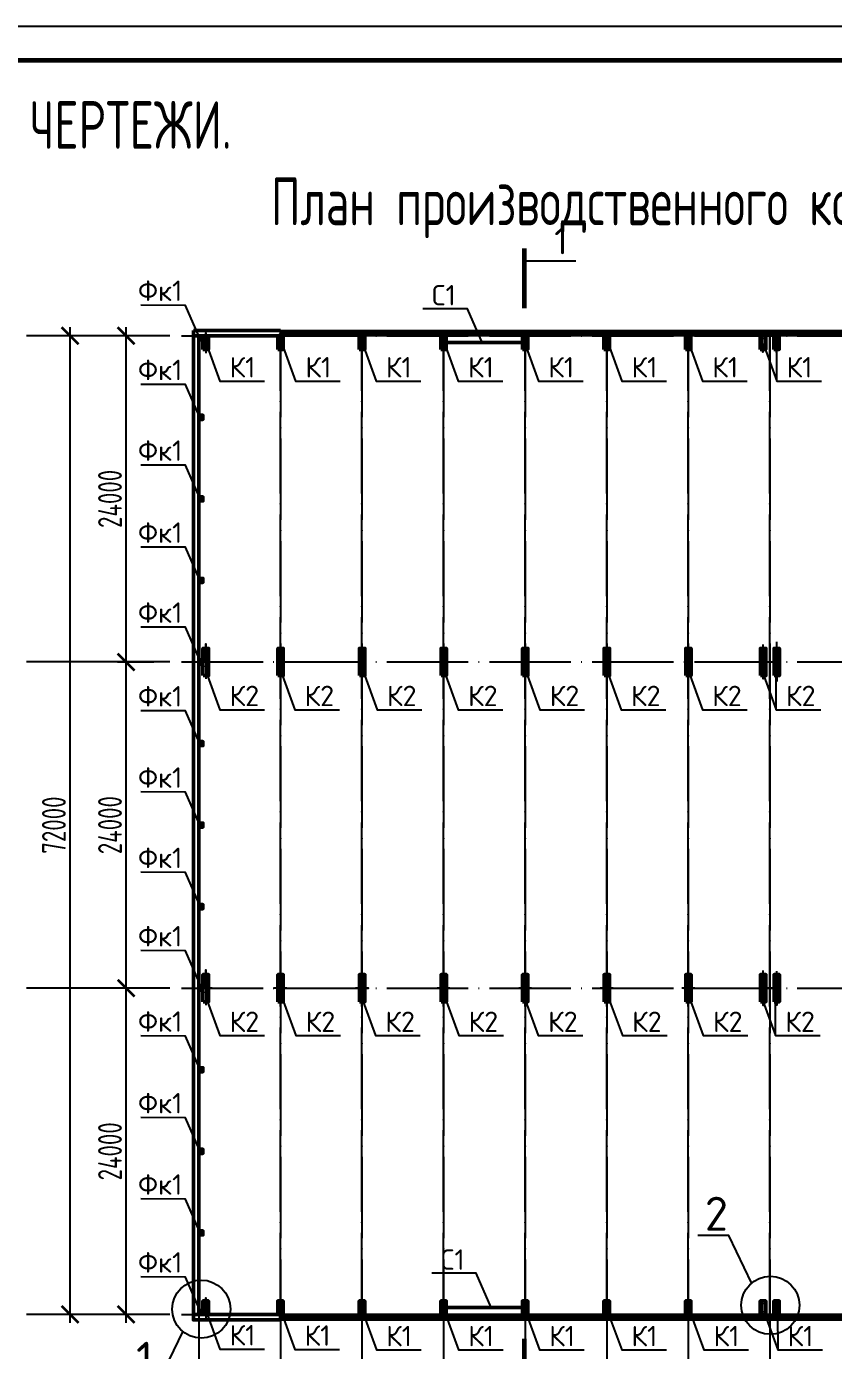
# Model space of a CAD drawing. Header units: millimetres. Extents: x -258526 to -95372, y 16759 to 83244.
# Drawn here: x -128654.5 to -128535.7, y 41733.4 to 41928.2 of the extents above; entities that cross this region are included whole.
import ezdxf

# ---------------------------------------------------------------- set-up
doc = ezdxf.new("R2010")
doc.units = ezdxf.units.MM
doc.header["$LTSCALE"] = 0.5
doc.linetypes.add('ACAD_ISO04W100', pattern=[30, 24, -3, 0, -3])
doc.layers.add('оси', color=7, linetype='ACAD_ISO04W100')
doc.layers.add('тонкие', color=7, linetype='Continuous')
for name, color, linetype, lineweight in [('ТОЛСТЫЕ', 1, 'Continuous', 50), ('ТОЛСТЫЕ3', 7, 'Continuous', 30), ('ТОНКИЕе', 7, 'Continuous', 25), ('я', 220, 'Continuous', 30), ('я1', 210, 'Continuous', 25)]:
    doc.layers.add(name, color=color, linetype=linetype, lineweight=lineweight)
doc.layers.add('штрих', color=7, linetype='Continuous', lineweight=9, true_color=0x000000)
doc.styles.add('Наклонный', font='isocpeur.ttf', dxfattribs={"width": 0.7, "height": 3.5})
doc.styles.add('Наклонный 5', font='isocpeur.ttf', dxfattribs={"height": 7})
doc.dimstyles.new('СТРОИТЕЛЬНЫЙ', dxfattribs={"dimtxt": 3.5, "dimasz": 2.5, "dimexe": 1.25, "dimexo": 0.625, "dimtad": 1, "dimdec": 0, "dimlfac": 500, "dimdsep": 46, "dimtxsty": 'Наклонный', "dimblk1": 'ARCHTICK', "dimblk2": 'ARCHTICK', "dimsah": 1, "dimcen": 0, "dimdle": 1.25, "dimadec": 0, "dimazin": 0, "dimtfac": 0.75, "dimtdec": 0, "dimtmove": 0, "dimatfit": 3, "dimldrblk": 'ARCHTICK', "dimfxl": 1, "dimtolj": 1, "dimtzin": 0, "dimarcsym": 0})

# ---------------------------------------------------------------- blocks, each defined once
blk = doc.blocks.new('_ArchTick')
at = {"color": 0, "linetype": 'ByBlock', "const_width": 0.15}
blk.add_lwpolyline([(-0.5, -0.5), (0.5, 0.5)], dxfattribs=at)
blk = doc.blocks.new('*D626')
at = {"layer": 'Defpoints', "color": 0, "transparency": 16777216}
for p in [(-128639.81, 41786.67), (-128635.12, 41786.67), (-128635.12, 41738.67)]:
    blk.add_point(p, dxfattribs=at)
at = {"layer": 'ТОНКИЕе', "color": 0, "lineweight": -2, "transparency": 16777216}
for p, q in [((-128639.81, 41737.42), (-128639.81, 41787.92)), ((-128635.74, 41786.67), (-128641.06, 41786.67)), ((-128635.74, 41738.67), (-128641.06, 41738.67))]:
    blk.add_line(p, q, dxfattribs=at)
at = {"layer": 'ТОНКИЕе', "color": 0, "lineweight": -2, "transparency": 16777216, "xscale": 2.5, "yscale": 2.5, "zscale": 2.5}
for p, rotation in [((-128639.81, 41786.67), 90), ((-128639.81, 41738.67), 270)]:
    blk.add_blockref('_ArchTick', p, dxfattribs=dict(at, rotation=rotation))
at = {"layer": 'ТОНКИЕе', "color": 0, "transparency": 16777216, "insert": (-128642.18, 41762.67), "char_height": 3.5, "attachment_point": 5, "rotation": 90, "style": 'Наклонный'}
blk.add_mtext('\\A1;24000', dxfattribs=at)
blk = doc.blocks.new('*D627')
at = {"layer": 'Defpoints', "color": 0, "transparency": 16777216}
for p in [(-128639.81, 41834.67), (-128635.12, 41834.67), (-128635.12, 41786.67)]:
    blk.add_point(p, dxfattribs=at)
at = {"layer": 'ТОНКИЕе', "color": 0, "lineweight": -2, "transparency": 16777216}
for p, q in [((-128639.81, 41785.42), (-128639.81, 41835.92)), ((-128635.74, 41834.67), (-128641.06, 41834.67)), ((-128635.74, 41786.67), (-128641.06, 41786.67))]:
    blk.add_line(p, q, dxfattribs=at)
at = {"layer": 'ТОНКИЕе', "color": 0, "lineweight": -2, "transparency": 16777216, "xscale": 2.5, "yscale": 2.5, "zscale": 2.5}
for p, rotation in [((-128639.81, 41834.67), 90), ((-128639.81, 41786.67), 270)]:
    blk.add_blockref('_ArchTick', p, dxfattribs=dict(at, rotation=rotation))
at = {"layer": 'ТОНКИЕе', "color": 0, "transparency": 16777216, "insert": (-128642.18, 41810.67), "char_height": 3.5, "attachment_point": 5, "rotation": 90, "style": 'Наклонный'}
blk.add_mtext('\\A1;24000', dxfattribs=at)
blk = doc.blocks.new('*D628')
at = {"layer": 'Defpoints', "color": 0, "transparency": 16777216}
for p in [(-128639.81, 41882.67), (-128635.12, 41882.67), (-128635.12, 41834.67)]:
    blk.add_point(p, dxfattribs=at)
at = {"layer": 'ТОНКИЕе', "color": 0, "lineweight": -2, "transparency": 16777216}
for p, q in [((-128635.74, 41882.67), (-128641.06, 41882.67)), ((-128639.81, 41833.42), (-128639.81, 41883.92)), ((-128635.74, 41834.67), (-128641.06, 41834.67))]:
    blk.add_line(p, q, dxfattribs=at)
at = {"layer": 'ТОНКИЕе', "color": 0, "lineweight": -2, "transparency": 16777216, "xscale": 2.5, "yscale": 2.5, "zscale": 2.5}
for p, rotation in [((-128639.81, 41882.67), 90), ((-128639.81, 41834.67), 270)]:
    blk.add_blockref('_ArchTick', p, dxfattribs=dict(at, rotation=rotation))
at = {"layer": 'ТОНКИЕе', "color": 0, "transparency": 16777216, "insert": (-128642.18, 41858.67), "char_height": 3.5, "attachment_point": 5, "rotation": 90, "style": 'Наклонный'}
blk.add_mtext('\\A1;24000', dxfattribs=at)
blk = doc.blocks.new('*D629')
at = {"layer": 'Defpoints', "color": 0, "transparency": 16777216}
for p in [(-128648.06, 41882.67), (-128635.12, 41882.67), (-128635.12, 41738.67)]:
    blk.add_point(p, dxfattribs=at)
at = {"layer": 'ТОНКИЕе', "color": 0, "lineweight": -2, "transparency": 16777216}
for p, q in [((-128635.74, 41882.67), (-128649.31, 41882.67)), ((-128648.06, 41737.42), (-128648.06, 41883.92)), ((-128635.74, 41738.67), (-128649.31, 41738.67))]:
    blk.add_line(p, q, dxfattribs=at)
at = {"layer": 'ТОНКИЕе', "color": 0, "lineweight": -2, "transparency": 16777216, "xscale": 2.5, "yscale": 2.5, "zscale": 2.5}
for p, rotation in [((-128648.06, 41882.67), 90), ((-128648.06, 41738.67), 270)]:
    blk.add_blockref('_ArchTick', p, dxfattribs=dict(at, rotation=rotation))
at = {"layer": 'ТОНКИЕе', "color": 0, "transparency": 16777216, "insert": (-128650.43, 41810.67), "char_height": 3.5, "attachment_point": 5, "rotation": 90, "style": 'Наклонный'}
blk.add_mtext('\\A1;72000', dxfattribs=at)

msp = doc.modelspace()

# ---------------------------------------------------------------- linework, layer by layer
at = {"layer": 'оси', "color": 0}
for points in [[(-128631.6588, 41882.6724), (-128443.8147, 41882.6724)], [(-128629.103, 41882.6724), (-128629.103, 41861.6724)], [(-128617.103, 41738.6724), (-128617.103, 41738.6724), (-128617.103, 41882.6724)], [(-128617.103, 41882.6724), (-128617.103, 41738.6724)], [(-128605.103, 41738.6724), (-128605.103, 41738.6724), (-128605.103, 41882.6724)], [(-128605.103, 41882.6724), (-128605.103, 41738.6724)], [(-128593.103, 41738.6724), (-128593.103, 41738.6724), (-128593.103, 41882.6724)], [(-128593.103, 41882.6724), (-128593.103, 41738.6724)], [(-128581.103, 41738.6724), (-128581.103, 41738.6724), (-128581.103, 41882.6724)], [(-128581.103, 41882.6724), (-128581.103, 41738.6724)], [(-128569.103, 41738.6724), (-128569.103, 41738.6724), (-128569.103, 41882.6724)], [(-128569.103, 41882.6724), (-128569.103, 41738.6724)], [(-128557.103, 41738.6724), (-128557.103, 41738.6724), (-128557.103, 41882.6724)], [(-128557.103, 41882.6724), (-128557.103, 41738.6724)], [(-128545.103, 41738.6724), (-128545.103, 41738.6724), (-128545.103, 41882.6724)], [(-128545.103, 41882.6724), (-128545.103, 41738.6724)], [(-128629.103, 41861.6724), (-128629.103, 41813.6724)], [(-128631.6588, 41834.6724), (-128443.2285, 41834.6724)], [(-128629.103, 41813.6724), (-128629.103, 41771.6724)], [(-128631.6588, 41786.6724), (-128442.4469, 41786.6724)], [(-128629.103, 41765.6724), (-128629.103, 41738.6724)], [(-128631.6588, 41738.6724), (-128442.2523, 41738.6724)]]:
    msp.add_lwpolyline(points, dxfattribs=at)
at = {"layer": 'ТОЛСТЫЕ', "color": 0}
for p, q in [((-128629.903, 41882.6724), (-128629.903, 41883.4724)), ((-128629.103, 41882.6724), (-128629.903, 41882.6724)), ((-128629.903, 41861.3245), (-128629.903, 41882.6724)), ((-128629.103, 41882.6724), (-128629.103, 41861.6724)), ((-128629.903, 41813.6724), (-128629.903, 41861.6724)), ((-128629.103, 41861.6724), (-128629.103, 41813.6724)), ((-128629.903, 41771.6724), (-128629.903, 41813.6724)), ((-128629.103, 41813.6724), (-128629.103, 41765.6724)), ((-128629.903, 41738.6724), (-128629.903, 41771.6724)), ((-128629.103, 41765.6724), (-128629.103, 41738.6724)), ((-128629.103, 41738.6724), (-128629.903, 41738.6724))]:
    msp.add_line(p, q, dxfattribs=at)
at = {"layer": 'ТОЛСТЫЕ', "color": 0, "lineweight": 25}
for p, q in [((-128629.903, 41883.4724), (-128449.103, 41883.4724)), ((-128448.303, 41882.6724), (-128629.103, 41882.6724))]:
    msp.add_line(p, q, dxfattribs=at)
at = {"layer": 'ТОЛСТЫЕ', "color": 0}
for points in [[(-128617.103, 41883.4724), (-128629.903, 41883.4724)], [(-128629.103, 41882.0724), (-128628.503, 41882.0724), (-128628.503, 41882.6724), (-128629.103, 41882.6724), (-128629.103, 41882.6724), (-128629.103, 41882.0724), (-128628.503, 41882.6724), (-128629.103, 41882.6724), (-128628.503, 41882.0724)], [(-128628.503, 41880.6724), (-128628.503, 41882.6724), (-128627.703, 41882.6724), (-128627.703, 41880.6724), (-128628.503, 41880.6724)], [(-128617.503, 41882.6724), (-128627.703, 41882.6724)], [(-128617.503, 41880.6724), (-128617.503, 41882.6724), (-128616.703, 41882.6724), (-128616.703, 41880.6724), (-128617.503, 41880.6724)], [(-128617.103, 41882.6724), (-128617.103, 41882.8724), (-128461.103, 41882.8724), (-128461.103, 41883.0724), (-128617.103, 41883.0724)], [(-128605.503, 41880.6724), (-128605.503, 41882.6724), (-128604.703, 41882.6724), (-128604.703, 41880.6724), (-128605.503, 41880.6724)], [(-128593.503, 41880.6724), (-128593.503, 41882.6724), (-128592.703, 41882.6724), (-128592.703, 41880.6724), (-128593.503, 41880.6724)], [(-128581.503, 41880.6724), (-128581.503, 41882.6724), (-128580.703, 41882.6724), (-128580.703, 41880.6724), (-128581.503, 41880.6724)], [(-128569.503, 41880.6724), (-128569.503, 41882.6724), (-128568.703, 41882.6724), (-128568.703, 41880.6724), (-128569.503, 41880.6724)], [(-128557.503, 41880.6724), (-128557.503, 41882.6724), (-128556.703, 41882.6724), (-128556.703, 41880.6724), (-128557.503, 41880.6724)], [(-128546.503, 41880.6724), (-128546.503, 41882.6724), (-128545.703, 41882.6724), (-128545.703, 41880.6724), (-128546.503, 41880.6724)], [(-128544.503, 41880.6724), (-128544.503, 41882.6724), (-128543.703, 41882.6724), (-128543.703, 41880.6724), (-128544.503, 41880.6724)], [(-128592.703, 41881.6724), (-128581.503, 41881.6724)], [(-128629.103, 41870.3724), (-128628.503, 41870.3724), (-128628.503, 41870.9724), (-128629.103, 41870.9724), (-128629.103, 41870.9724), (-128629.103, 41870.3724), (-128628.503, 41870.9724), (-128629.103, 41870.9724), (-128628.503, 41870.3724)], [(-128629.103, 41858.3724), (-128628.503, 41858.3724), (-128628.503, 41858.9724), (-128629.103, 41858.9724), (-128629.103, 41858.9724), (-128629.103, 41858.3724), (-128628.503, 41858.9724), (-128629.103, 41858.9724), (-128628.503, 41858.3724)], [(-128629.103, 41846.3724), (-128628.503, 41846.3724), (-128628.503, 41846.9724), (-128629.103, 41846.9724), (-128629.103, 41846.9724), (-128629.103, 41846.3724), (-128628.503, 41846.9724), (-128629.103, 41846.9724), (-128628.503, 41846.3724)], [(-128628.4783, 41832.6724), (-128627.6783, 41832.6724), (-128627.6783, 41836.6724), (-128628.503, 41836.6724), (-128628.503, 41832.6724)], [(-128617.4783, 41832.6724), (-128616.6783, 41832.6724), (-128616.6783, 41836.6724), (-128617.4783, 41836.6724), (-128617.4783, 41832.6724)], [(-128605.4783, 41832.6724), (-128604.6783, 41832.6724), (-128604.6783, 41836.6724), (-128605.4783, 41836.6724), (-128605.4783, 41832.6724)], [(-128593.4783, 41832.6724), (-128592.6783, 41832.6724), (-128592.6783, 41836.6724), (-128593.4783, 41836.6724), (-128593.4783, 41832.6724)], [(-128581.4783, 41832.6724), (-128580.6783, 41832.6724), (-128580.6783, 41836.6724), (-128581.4783, 41836.6724), (-128581.4783, 41832.6724)], [(-128569.4783, 41832.6724), (-128568.6783, 41832.6724), (-128568.6783, 41836.6724), (-128569.4783, 41836.6724), (-128569.4783, 41832.6724)], [(-128557.4783, 41832.6724), (-128556.6783, 41832.6724), (-128556.6783, 41836.6724), (-128557.4783, 41836.6724), (-128557.4783, 41832.6724)], [(-128546.4783, 41832.6724), (-128545.6783, 41832.6724), (-128545.6783, 41836.6724), (-128546.4783, 41836.6724), (-128546.4783, 41832.6724)], [(-128544.4783, 41832.6724), (-128543.6783, 41832.6724), (-128543.6783, 41836.6724), (-128544.4783, 41836.6724), (-128544.4783, 41832.6724)], [(-128629.103, 41834.3724), (-128628.503, 41834.3724), (-128628.503, 41834.9724), (-128629.103, 41834.9724), (-128629.103, 41834.9724), (-128629.103, 41834.3724), (-128628.503, 41834.9724), (-128629.103, 41834.9724), (-128628.503, 41834.3724)], [(-128629.103, 41822.3724), (-128628.503, 41822.3724), (-128628.503, 41822.9724), (-128629.103, 41822.9724), (-128629.103, 41822.9724), (-128629.103, 41822.3724), (-128628.503, 41822.9724), (-128629.103, 41822.9724), (-128628.503, 41822.3724)], [(-128629.103, 41810.3724), (-128628.503, 41810.3724), (-128628.503, 41810.9724), (-128629.103, 41810.9724), (-128629.103, 41810.9724), (-128629.103, 41810.3724), (-128628.503, 41810.9724), (-128629.103, 41810.9724), (-128628.503, 41810.3724)], [(-128629.103, 41798.3724), (-128628.503, 41798.3724), (-128628.503, 41798.9724), (-128629.103, 41798.9724), (-128629.103, 41798.9724), (-128629.103, 41798.3724), (-128628.503, 41798.9724), (-128629.103, 41798.9724), (-128628.503, 41798.3724)], [(-128629.103, 41786.3724), (-128628.503, 41786.3724), (-128628.503, 41786.9724), (-128629.103, 41786.9724), (-128629.103, 41786.9724), (-128629.103, 41786.3724), (-128628.503, 41786.9724), (-128629.103, 41786.9724), (-128628.503, 41786.3724)], [(-128628.4783, 41784.6724), (-128627.6783, 41784.6724), (-128627.6783, 41788.6724), (-128628.503, 41788.6724), (-128628.503, 41784.6724)], [(-128617.4783, 41784.6724), (-128616.6783, 41784.6724), (-128616.6783, 41788.6724), (-128617.4783, 41788.6724), (-128617.4783, 41784.6724)], [(-128605.4783, 41784.6724), (-128604.6783, 41784.6724), (-128604.6783, 41788.6724), (-128605.4783, 41788.6724), (-128605.4783, 41784.6724)], [(-128593.4783, 41784.6724), (-128592.6783, 41784.6724), (-128592.6783, 41788.6724), (-128593.4783, 41788.6724), (-128593.4783, 41784.6724)], [(-128581.4783, 41784.6724), (-128580.6783, 41784.6724), (-128580.6783, 41788.6724), (-128581.4783, 41788.6724), (-128581.4783, 41784.6724)], [(-128569.4783, 41784.6724), (-128568.6783, 41784.6724), (-128568.6783, 41788.6724), (-128569.4783, 41788.6724), (-128569.4783, 41784.6724)], [(-128557.4783, 41784.6724), (-128556.6783, 41784.6724), (-128556.6783, 41788.6724), (-128557.4783, 41788.6724), (-128557.4783, 41784.6724)], [(-128546.4783, 41784.6724), (-128545.6783, 41784.6724), (-128545.6783, 41788.6724), (-128546.4783, 41788.6724), (-128546.4783, 41784.6724)], [(-128544.4783, 41784.6724), (-128543.6783, 41784.6724), (-128543.6783, 41788.6724), (-128544.4783, 41788.6724), (-128544.4783, 41784.6724)], [(-128629.103, 41774.3724), (-128628.503, 41774.3724), (-128628.503, 41774.9724), (-128629.103, 41774.9724), (-128629.103, 41774.9724), (-128629.103, 41774.3724), (-128628.503, 41774.9724), (-128629.103, 41774.9724), (-128628.503, 41774.3724)], [(-128629.103, 41762.3724), (-128628.503, 41762.3724), (-128628.503, 41762.9724), (-128629.103, 41762.9724), (-128629.103, 41762.9724), (-128629.103, 41762.3724), (-128628.503, 41762.9724), (-128629.103, 41762.9724), (-128628.503, 41762.3724)], [(-128629.103, 41750.3724), (-128628.503, 41750.3724), (-128628.503, 41750.9724), (-128629.103, 41750.9724), (-128629.103, 41750.9724), (-128629.103, 41750.3724), (-128628.503, 41750.9724), (-128629.103, 41750.9724), (-128628.503, 41750.3724)], [(-128617.503, 41738.6724), (-128617.503, 41740.6724), (-128616.703, 41740.6724), (-128616.703, 41738.6724), (-128617.503, 41738.6724)], [(-128605.503, 41738.6724), (-128605.503, 41740.6724), (-128604.703, 41740.6724), (-128604.703, 41738.6724), (-128605.503, 41738.6724)], [(-128593.503, 41738.6724), (-128593.503, 41740.6724), (-128592.703, 41740.6724), (-128592.703, 41738.6724), (-128593.503, 41738.6724)], [(-128581.503, 41738.6724), (-128581.503, 41740.6724), (-128580.703, 41740.6724), (-128580.703, 41738.6724), (-128581.503, 41738.6724)], [(-128569.503, 41738.6724), (-128569.503, 41740.6724), (-128568.703, 41740.6724), (-128568.703, 41738.6724), (-128569.503, 41738.6724)], [(-128557.503, 41738.6724), (-128557.503, 41740.6724), (-128556.703, 41740.6724), (-128556.703, 41738.6724), (-128557.503, 41738.6724)], [(-128546.503, 41738.6724), (-128546.503, 41740.6724), (-128545.703, 41740.6724), (-128545.703, 41738.6724), (-128546.503, 41738.6724)], [(-128544.503, 41738.6724), (-128544.503, 41740.6724), (-128543.703, 41740.6724), (-128543.703, 41738.6724), (-128544.503, 41738.6724)], [(-128627.703, 41738.6724), (-128617.103, 41738.6724), (-128617.103, 41737.8724), (-128629.903, 41737.8724), (-128629.903, 41738.6724)], [(-128629.103, 41738.6724), (-128628.503, 41738.6724), (-128628.503, 41739.2724), (-128629.103, 41739.2724), (-128629.103, 41739.2724), (-128629.103, 41738.6724), (-128628.503, 41739.2724), (-128629.103, 41739.2724), (-128628.503, 41738.6724)], [(-128617.103, 41737.8724), (-128617.103, 41738.6724)], [(-128461.103, 41738.6724), (-128461.103, 41738.4724), (-128617.103, 41738.4724), (-128617.103, 41738.2724), (-128461.103, 41738.2724)], [(-128605.103, 41737.8724), (-128605.103, 41738.6724)], [(-128593.103, 41737.8724), (-128593.103, 41738.6724)], [(-128592.703, 41739.6724), (-128581.503, 41739.6724)], [(-128581.103, 41737.8724), (-128581.103, 41738.6724)], [(-128569.103, 41737.8724), (-128569.103, 41738.6724)], [(-128557.103, 41737.8724), (-128557.103, 41738.6724)], [(-128545.103, 41737.8724), (-128545.103, 41738.6724)]]:
    msp.add_lwpolyline(points, dxfattribs=at)
at = {"layer": 'ТОЛСТЫЕ', "color": 0, "lineweight": 50}
msp.add_lwpolyline([(-128628.503, 41738.6724), (-128628.503, 41740.6724), (-128627.703, 41740.6724), (-128627.703, 41738.6724), (-128628.503, 41738.6724)], dxfattribs=at)
at = {"layer": 'ТОЛСТЫЕ', "color": 0, "lineweight": 25}
msp.add_lwpolyline([(-128629.903, 41738.6724), (-128629.903, 41737.8724), (-128448.303, 41737.8724), (-128448.303, 41738.6724), (-128629.903, 41738.6724)], dxfattribs=at)
at = {"layer": 'ТОЛСТЫЕ3', "color": 0}
for points in [[(-128617.103, 41882.6724), (-128617.103, 41883.4724)], [(-128605.103, 41882.6724), (-128605.103, 41883.4724)], [(-128593.103, 41882.6724), (-128593.103, 41883.4724)], [(-128581.103, 41882.6724), (-128581.103, 41883.4724)], [(-128569.103, 41882.6724), (-128569.103, 41883.4724)], [(-128557.103, 41882.6724), (-128557.103, 41883.4724)], [(-128545.103, 41882.6724), (-128545.103, 41883.4724)]]:
    msp.add_lwpolyline(points, dxfattribs=at)
at = {"layer": 'тонкие', "color": 0}
for points in [[(-128628.503, 41880.6724), (-128628.103, 41880.6724), (-128628.103, 41883.1116), (-128628.103, 41880.1297)], [(-128617.503, 41880.6724), (-128617.103, 41880.6724), (-128617.103, 41883.1116), (-128617.103, 41880.1297)], [(-128605.503, 41880.6724), (-128605.103, 41880.6724), (-128605.103, 41883.1116), (-128605.103, 41880.1297)], [(-128593.503, 41880.6724), (-128593.103, 41880.6724), (-128593.103, 41883.1116), (-128593.103, 41880.1297)], [(-128581.503, 41880.6724), (-128581.103, 41880.6724), (-128581.103, 41883.1116), (-128581.103, 41880.1297)], [(-128569.503, 41880.6724), (-128569.103, 41880.6724), (-128569.103, 41883.1116), (-128569.103, 41880.1297)], [(-128557.503, 41880.6724), (-128557.103, 41880.6724), (-128557.103, 41883.1116), (-128557.103, 41880.1297)], [(-128628.103, 41834.6724), (-128628.103, 41837.356), (-128628.103, 41832.1849)], [(-128628.103, 41786.6724), (-128628.103, 41789.356), (-128628.103, 41784.1849)], [(-128617.103, 41786.6724), (-128617.103, 41789.356), (-128617.103, 41784.1849)], [(-128605.103, 41786.6724), (-128605.103, 41789.356), (-128605.103, 41784.1849)], [(-128593.103, 41786.6724), (-128593.103, 41789.356), (-128593.103, 41784.1849)], [(-128581.103, 41786.6724), (-128581.103, 41789.356), (-128581.103, 41784.1849)], [(-128569.103, 41786.6724), (-128569.103, 41789.356), (-128569.103, 41784.1849)], [(-128557.103, 41786.6724), (-128557.103, 41789.356), (-128557.103, 41784.1849)], [(-128545.103, 41786.6724), (-128545.103, 41789.356), (-128545.103, 41784.1849)], [(-128629.103, 41786.6724), (-128628.103, 41786.6724), (-128628.103, 41787.0156), (-128628.103, 41786.285)], [(-128628.4783, 41786.6724), (-128627.1549, 41786.6724), (-128629.0511, 41786.6724)], [(-128617.4783, 41786.6724), (-128616.1549, 41786.6724), (-128618.0511, 41786.6724)], [(-128605.4783, 41786.6724), (-128604.1549, 41786.6724), (-128606.0511, 41786.6724)], [(-128593.4783, 41786.6724), (-128592.1549, 41786.6724), (-128594.0511, 41786.6724)], [(-128581.4783, 41786.6724), (-128580.1549, 41786.6724), (-128582.0511, 41786.6724)], [(-128569.4783, 41786.6724), (-128568.1549, 41786.6724), (-128570.0511, 41786.6724)], [(-128557.4783, 41786.6724), (-128556.1549, 41786.6724), (-128558.0511, 41786.6724)], [(-128545.4783, 41786.6724), (-128544.1549, 41786.6724), (-128546.0511, 41786.6724)], [(-128629.103, 41738.6724), (-128628.103, 41738.6724), (-128628.103, 41741.1116), (-128628.103, 41738.1297)], [(-128618.103, 41738.6724), (-128617.103, 41738.6724), (-128617.103, 41741.1116), (-128617.103, 41738.1297)], [(-128606.103, 41738.6724), (-128605.103, 41738.6724), (-128605.103, 41741.1116), (-128605.103, 41738.1297)], [(-128594.103, 41738.6724), (-128593.103, 41738.6724), (-128593.103, 41741.1116), (-128593.103, 41738.1297)], [(-128582.103, 41738.6724), (-128581.103, 41738.6724), (-128581.103, 41741.1116), (-128581.103, 41738.1297)], [(-128570.103, 41738.6724), (-128569.103, 41738.6724), (-128569.103, 41741.1116), (-128569.103, 41738.1297)], [(-128558.103, 41738.6724), (-128557.103, 41738.6724), (-128557.103, 41741.1116), (-128557.103, 41738.1297)], [(-128546.103, 41738.6724), (-128545.103, 41738.6724), (-128545.103, 41741.1116), (-128545.103, 41738.1297)]]:
    msp.add_lwpolyline(points, dxfattribs=at)
at = {"layer": 'ТОНКИЕе', "color": 0, "lineweight": 60}
for points in [[(-128581.2447, 41895.5361), (-128581.2447, 41886.7272)], [(-128581.2447, 41735.0657), (-128581.2447, 41726.2568)]]:
    msp.add_lwpolyline(points, dxfattribs=at)
at = {"layer": 'ТОНКИЕе', "color": 0}
for points in [[(-128581.2447, 41893.7198), (-128573.6211, 41893.7198)], [(-128581.2447, 41893.7198), (-128581.2447, 41893.7198), (-128578.2198, 41893.7198)], [(-128628.864, 41882.0942), (-128631.0636, 41887.1493), (-128637.6254, 41887.1747)], [(-128587.3919, 41881.5741), (-128589.5916, 41886.6293), (-128596.1533, 41886.6547)], [(-128633.3629, 41882.6724), (-128654.459, 41882.6724)], [(-128546.103, 41880.6724), (-128546.103, 41880.2624), (-128546.103, 41882.6724)], [(-128544.103, 41880.6724), (-128544.103, 41880.2231), (-128544.103, 41882.6724)], [(-128628.0342, 41881.5157), (-128626.017, 41876.0068), (-128619.4452, 41876.0068)], [(-128616.8792, 41881.5157), (-128614.8619, 41876.0068), (-128608.2901, 41876.0068)], [(-128605.0467, 41881.5157), (-128603.0294, 41876.0068), (-128596.4576, 41876.0068)], [(-128592.9532, 41881.5157), (-128590.9359, 41876.0068), (-128584.3641, 41876.0068)], [(-128581.1438, 41881.5157), (-128579.1266, 41876.0068), (-128572.5547, 41876.0068)], [(-128568.894, 41881.5157), (-128566.8768, 41876.0068), (-128560.3049, 41876.0068)], [(-128557.0092, 41881.5157), (-128554.9919, 41876.0068), (-128548.4201, 41876.0068)], [(-128546.0879, 41881.5157), (-128544.0707, 41876.0068), (-128537.4988, 41876.0068)], [(-128544.0707, 41876.0068), (-128544.0707, 41881.2977)], [(-128628.864, 41870.4432), (-128631.0636, 41875.4984), (-128637.6254, 41875.5238)], [(-128628.864, 41858.5699), (-128631.0636, 41863.625), (-128637.6254, 41863.6504)], [(-128628.864, 41846.5054), (-128631.0636, 41851.5606), (-128637.6254, 41851.586)], [(-128628.864, 41834.7331), (-128631.0636, 41839.7883), (-128637.6254, 41839.8137)], [(-128544.0783, 41832.6724), (-128544.0783, 41831.8527), (-128544.0783, 41837.6619)], [(-128546.0783, 41832.6724), (-128546.0783, 41832.1953), (-128546.0783, 41837.2581)], [(-128633.3629, 41834.6724), (-128654.459, 41834.6724)], [(-128628.0342, 41833.1576), (-128626.017, 41827.6486), (-128619.4452, 41827.6486)], [(-128617.005, 41833.1576), (-128614.9877, 41827.6486), (-128608.4159, 41827.6486)], [(-128604.8784, 41833.1576), (-128602.8612, 41827.6486), (-128596.2893, 41827.6486)], [(-128592.9515, 41833.1576), (-128590.9342, 41827.6486), (-128584.3624, 41827.6486)], [(-128580.9346, 41833.1576), (-128578.9174, 41827.6486), (-128572.3455, 41827.6486)], [(-128568.9726, 41833.1576), (-128566.9554, 41827.6486), (-128560.3835, 41827.6486)], [(-128557.0349, 41833.1576), (-128555.0177, 41827.6486), (-128548.4458, 41827.6486)], [(-128546.1702, 41833.1576), (-128544.153, 41827.6486), (-128537.5811, 41827.6486)], [(-128544.153, 41827.6486), (-128544.153, 41833.2983)], [(-128628.864, 41822.4234), (-128631.0636, 41827.4786), (-128637.6254, 41827.504)], [(-128628.864, 41810.4645), (-128631.0636, 41815.5197), (-128637.6254, 41815.5451)], [(-128628.864, 41798.6485), (-128631.0636, 41803.7037), (-128637.6254, 41803.7291)], [(-128628.864, 41787.119), (-128631.0636, 41792.1742), (-128637.6254, 41792.1996)], [(-128546.0783, 41784.6724), (-128546.0783, 41784.1109), (-128546.0783, 41789.2746)], [(-128544.0783, 41784.6724), (-128544.0783, 41784.1723), (-128544.0783, 41789.1824)], [(-128633.3629, 41786.6724), (-128654.459, 41786.6724)], [(-128628.0342, 41785.2056), (-128626.017, 41779.6967), (-128619.4452, 41779.6967)], [(-128616.8387, 41785.2056), (-128614.8215, 41779.6967), (-128608.2496, 41779.6967)], [(-128605.1159, 41785.2056), (-128603.0987, 41779.6967), (-128596.5268, 41779.6967)], [(-128592.8652, 41785.2056), (-128590.848, 41779.6967), (-128584.2761, 41779.6967)], [(-128581.1775, 41785.2056), (-128579.1602, 41779.6967), (-128572.5884, 41779.6967)], [(-128568.8098, 41785.2056), (-128566.7925, 41779.6967), (-128560.2207, 41779.6967)], [(-128556.9111, 41785.2056), (-128554.8938, 41779.6967), (-128548.322, 41779.6967)], [(-128546.2641, 41785.2056), (-128544.2468, 41779.6967), (-128537.675, 41779.6967)], [(-128544.2468, 41779.6967), (-128544.2468, 41785.4292)], [(-128628.864, 41774.5647), (-128631.0636, 41779.6199), (-128637.6254, 41779.6453)], [(-128628.864, 41762.5523), (-128631.0636, 41767.6075), (-128637.6254, 41767.6329)], [(-128628.864, 41750.5875), (-128631.0636, 41755.6427), (-128637.6254, 41755.6681)], [(-128547.7397, 41743.2455), (-128551.1368, 41750.279), (-128555.6855, 41750.279)], [(-128628.864, 41739.1198), (-128631.0636, 41744.175), (-128637.6254, 41744.2004)], [(-128586.0803, 41739.6707), (-128588.28, 41744.7259), (-128594.8417, 41744.7513)], [(-128546.103, 41738.6724), (-128546.103, 41740.8415)], [(-128544.103, 41740.8762), (-128544.103, 41740.8762)], [(-128544.103, 41740.8762), (-128544.103, 41738.6724)], [(-128633.3629, 41738.6724), (-128654.459, 41738.6724)], [(-128629.103, 41738.6724), (-128629.103, 41706.6037)], [(-128628.0342, 41739.0882), (-128626.017, 41733.5793), (-128619.4452, 41733.5793)], [(-128617.103, 41738.6724), (-128617.103, 41706.6037)], [(-128616.9959, 41739.0373), (-128614.9787, 41733.5283), (-128608.4068, 41733.5283)], [(-128605.103, 41738.6724), (-128605.103, 41706.6037)], [(-128605.0003, 41738.9636), (-128602.983, 41733.4547), (-128596.4112, 41733.4547)], [(-128593.103, 41738.6724), (-128593.103, 41706.6037)], [(-128592.9317, 41738.9636), (-128590.9144, 41733.4547), (-128584.3426, 41733.4547)], [(-128581.103, 41738.6724), (-128581.103, 41706.6037)], [(-128581.0177, 41738.9636), (-128579.0005, 41733.4547), (-128572.4286, 41733.4547)], [(-128569.103, 41738.6724), (-128569.103, 41706.6037)], [(-128568.9087, 41738.9636), (-128566.8915, 41733.4547), (-128560.3196, 41733.4547)], [(-128557.103, 41738.6724), (-128557.103, 41706.6037)], [(-128556.8364, 41738.9636), (-128554.8192, 41733.4547), (-128548.2473, 41733.4547)], [(-128545.9409, 41738.9636), (-128543.9237, 41733.4547), (-128537.3518, 41733.4547)], [(-128545.103, 41738.6724), (-128545.103, 41706.6037)], [(-128543.9834, 41738.8911), (-128543.9237, 41733.4547)], [(-128631.465, 41736.2321), (-128634.8621, 41729.1986), (-128639.4108, 41729.1986)]]:
    msp.add_lwpolyline(points, dxfattribs=at)
for centre in [(-128545.0215, 41740.0231), (-128628.7468, 41739.4545)]:
    msp.add_circle(centre, 4.2759, dxfattribs=at)
at = {"layer": 'штрих', "color": 0}
for points in [[(-128628.503, 41882.6724), (-128628.503, 41882.2724), (-128627.703, 41882.2724), (-128627.703, 41881.0724), (-128628.503, 41881.0724)], [(-128617.503, 41882.6724), (-128617.503, 41882.2724), (-128616.703, 41882.2724), (-128616.703, 41881.0724), (-128617.503, 41881.0724)], [(-128605.503, 41882.6724), (-128605.503, 41882.2724), (-128604.703, 41882.2724), (-128604.703, 41881.0724), (-128605.503, 41881.0724)], [(-128593.503, 41882.6724), (-128593.503, 41882.2724), (-128592.703, 41882.2724), (-128592.703, 41881.0724), (-128593.503, 41881.0724)], [(-128581.503, 41882.6724), (-128581.503, 41882.2724), (-128580.703, 41882.2724), (-128580.703, 41881.0724), (-128581.503, 41881.0724)], [(-128569.503, 41882.6724), (-128569.503, 41882.2724), (-128568.703, 41882.2724), (-128568.703, 41881.0724), (-128569.503, 41881.0724)], [(-128557.503, 41882.6724), (-128557.503, 41882.2724), (-128556.703, 41882.2724), (-128556.703, 41881.0724), (-128557.503, 41881.0724)], [(-128546.503, 41882.6724), (-128546.503, 41882.2724), (-128545.703, 41882.2724), (-128545.703, 41881.0724), (-128546.503, 41881.0724)], [(-128544.503, 41882.6724), (-128544.503, 41882.2724), (-128543.703, 41882.2724), (-128543.703, 41881.0724), (-128544.503, 41881.0724)], [(-128628.4783, 41832.6724), (-128628.4783, 41834.0724), (-128627.6783, 41834.0724), (-128627.6783, 41834.0724), (-128627.6783, 41835.2724), (-128628.4783, 41835.2724)], [(-128617.4783, 41832.6724), (-128617.4783, 41834.0724), (-128616.6783, 41834.0724), (-128616.6783, 41834.0724), (-128616.6783, 41835.2724), (-128617.4783, 41835.2724)], [(-128605.4783, 41832.6724), (-128605.4783, 41834.0724), (-128604.6783, 41834.0724), (-128604.6783, 41834.0724), (-128604.6783, 41835.2724), (-128605.4783, 41835.2724)], [(-128593.4783, 41832.6724), (-128593.4783, 41834.0724), (-128592.6783, 41834.0724), (-128592.6783, 41834.0724), (-128592.6783, 41835.2724), (-128593.4783, 41835.2724)], [(-128581.4783, 41832.6724), (-128581.4783, 41834.0724), (-128580.6783, 41834.0724), (-128580.6783, 41834.0724), (-128580.6783, 41835.2724), (-128581.4783, 41835.2724)], [(-128569.4783, 41832.6724), (-128569.4783, 41834.0724), (-128568.6783, 41834.0724), (-128568.6783, 41834.0724), (-128568.6783, 41835.2724), (-128569.4783, 41835.2724)], [(-128557.4783, 41832.6724), (-128557.4783, 41834.0724), (-128556.6783, 41834.0724), (-128556.6783, 41834.0724), (-128556.6783, 41835.2724), (-128557.4783, 41835.2724)], [(-128546.4783, 41832.6724), (-128546.4783, 41834.0724), (-128545.6783, 41834.0724), (-128545.6783, 41834.0724), (-128545.6783, 41835.2724), (-128546.4783, 41835.2724)], [(-128544.4783, 41832.6724), (-128544.4783, 41834.0724), (-128543.6783, 41834.0724), (-128543.6783, 41834.0724), (-128543.6783, 41835.2724), (-128544.4783, 41835.2724)], [(-128628.4783, 41784.6724), (-128628.4783, 41786.0724), (-128627.6783, 41786.0724), (-128627.6783, 41786.0724), (-128627.6783, 41787.2724), (-128628.4783, 41787.2724)], [(-128617.4783, 41784.6724), (-128617.4783, 41786.0724), (-128616.6783, 41786.0724), (-128616.6783, 41786.0724), (-128616.6783, 41787.2724), (-128617.4783, 41787.2724)], [(-128605.4783, 41784.6724), (-128605.4783, 41786.0724), (-128604.6783, 41786.0724), (-128604.6783, 41786.0724), (-128604.6783, 41787.2724), (-128605.4783, 41787.2724)], [(-128593.4783, 41784.6724), (-128593.4783, 41786.0724), (-128592.6783, 41786.0724), (-128592.6783, 41786.0724), (-128592.6783, 41787.2724), (-128593.4783, 41787.2724)], [(-128581.4783, 41784.6724), (-128581.4783, 41786.0724), (-128580.6783, 41786.0724), (-128580.6783, 41786.0724), (-128580.6783, 41787.2724), (-128581.4783, 41787.2724)], [(-128569.4783, 41784.6724), (-128569.4783, 41786.0724), (-128568.6783, 41786.0724), (-128568.6783, 41786.0724), (-128568.6783, 41787.2724), (-128569.4783, 41787.2724)], [(-128557.4783, 41784.6724), (-128557.4783, 41786.0724), (-128556.6783, 41786.0724), (-128556.6783, 41786.0724), (-128556.6783, 41787.2724), (-128557.4783, 41787.2724)], [(-128546.4783, 41784.6724), (-128546.4783, 41786.0724), (-128545.6783, 41786.0724), (-128545.6783, 41786.0724), (-128545.6783, 41787.2724), (-128546.4783, 41787.2724)], [(-128544.4783, 41784.6724), (-128544.4783, 41786.0724), (-128543.6783, 41786.0724), (-128543.6783, 41786.0724), (-128543.6783, 41787.2724), (-128544.4783, 41787.2724)], [(-128628.503, 41740.6724), (-128628.503, 41740.2724), (-128627.703, 41740.2724), (-128627.703, 41739.0724), (-128628.503, 41739.0724)], [(-128617.503, 41740.6724), (-128617.503, 41740.2724), (-128616.703, 41740.2724), (-128616.703, 41739.0724), (-128617.503, 41739.0724)], [(-128605.503, 41740.6724), (-128605.503, 41740.2724), (-128604.703, 41740.2724), (-128604.703, 41739.0724), (-128605.503, 41739.0724)], [(-128593.503, 41740.6724), (-128593.503, 41740.2724), (-128592.703, 41740.2724), (-128592.703, 41739.0724), (-128593.503, 41739.0724)], [(-128581.503, 41740.6724), (-128581.503, 41740.2724), (-128580.703, 41740.2724), (-128580.703, 41739.0724), (-128581.503, 41739.0724)], [(-128569.503, 41740.6724), (-128569.503, 41740.2724), (-128568.703, 41740.2724), (-128568.703, 41739.0724), (-128569.503, 41739.0724)], [(-128557.503, 41740.6724), (-128557.503, 41740.2724), (-128556.703, 41740.2724), (-128556.703, 41739.0724), (-128557.503, 41739.0724)], [(-128546.503, 41740.6724), (-128546.503, 41740.2724), (-128545.703, 41740.2724), (-128545.703, 41739.0724), (-128546.503, 41739.0724)], [(-128544.503, 41740.6724), (-128544.503, 41740.2724), (-128543.703, 41740.2724), (-128543.703, 41739.0724), (-128544.503, 41739.0724)]]:
    msp.add_lwpolyline(points, dxfattribs=at)
at = {"layer": 'я', "color": 7, "lineweight": 60}
msp.add_lwpolyline([(-128825.8613, 41636.1822), (-128430.8613, 41636.1822), (-128430.8613, 41923.1822), (-128825.8613, 41923.1822), (-128825.8613, 41636.1822)], dxfattribs=at)
at = {"layer": 'я1', "color": 7}
msp.add_lwpolyline([(-128845.8613, 41631.1822), (-128425.8613, 41631.1822), (-128425.8613, 41928.1822), (-128845.8613, 41928.1822), (-128845.8613, 41631.1822)], dxfattribs=at)

# ---------------------------------------------------------------- texts
at = {"layer": 'ТОНКИЕе', "color": 0}
for s, width, insert, char_height, attachment_point, style in [('ПРИЛОЖЕНИЕ В. ЧЕРТЕЖИ.', 660.87029, (-128708.2087, 41917.2006), 7, 1, 'Наклонный'), ('{\\Q0;План производственного корпуса М1:500}', 660.87029, (-128618.5002, 41905.9362), 7, 1, 'Наклонный'), ('{\\Q0;1}', 5, (-128576.8194, 41898.6562), 4, 1, 'Наклонный 5'), ('Фк1', 2.966998, (-128638.0659, 41890.8009), 3, 1, 'Наклонный 5'), ('С1', 2.966998, (-128594.816, 41890.1465), 3, 1, 'Наклонный 5'), ('Фк1', 2.966998, (-128638.0659, 41879.15), 3, 1, 'Наклонный 5'), ('К1', 2.966998, (-128624.5871, 41879.544), 3, 1, 'Наклонный 5'), ('К1', 2.966998, (-128613.432, 41879.544), 3, 1, 'Наклонный 5'), ('К1', 2.966998, (-128601.5995, 41879.544), 3, 1, 'Наклонный 5'), ('К1', 2.966998, (-128589.506, 41879.544), 3, 1, 'Наклонный 5'), ('К1', 2.966998, (-128577.6967, 41879.544), 3, 1, 'Наклонный 5'), ('К1', 2.966998, (-128565.4468, 41879.544), 3, 1, 'Наклонный 5'), ('К1', 2.966998, (-128553.562, 41879.544), 3, 1, 'Наклонный 5'), ('К1', 2.966998, (-128542.6407, 41879.544), 3, 1, 'Наклонный 5'), ('Фк1', 2.966998, (-128638.0659, 41867.2766), 3, 1, 'Наклонный 5'), ('Фк1', 2.966998, (-128638.0659, 41855.2122), 3, 1, 'Наклонный 5'), ('Фк1', 2.966998, (-128638.0659, 41843.4399), 3, 1, 'Наклонный 5'), ('Фк1', 2.966998, (-128638.0659, 41831.1302), 3, 1, 'Наклонный 5'), ('К2', 2.966998, (-128624.5871, 41831.1858), 3, 1, 'Наклонный 5'), ('К2', 2.966998, (-128613.5578, 41831.1858), 3, 1, 'Наклонный 5'), ('К2', 2.966998, (-128601.4312, 41831.1858), 3, 1, 'Наклонный 5'), ('К2', 2.966998, (-128589.5043, 41831.1858), 3, 1, 'Наклонный 5'), ('К2', 2.966998, (-128577.4874, 41831.1858), 3, 1, 'Наклонный 5'), ('К2', 2.966998, (-128565.5254, 41831.1858), 3, 1, 'Наклонный 5'), ('К2', 2.966998, (-128553.5877, 41831.1858), 3, 1, 'Наклонный 5'), ('К2', 2.966998, (-128542.723, 41831.1858), 3, 1, 'Наклонный 5'), ('Фк1', 2.966998, (-128638.0659, 41819.1713), 3, 1, 'Наклонный 5'), ('Фк1', 2.966998, (-128638.0659, 41807.3553), 3, 1, 'Наклонный 5'), ('Фк1', 2.966998, (-128638.0659, 41795.8258), 3, 1, 'Наклонный 5'), ('Фк1', 2.966998, (-128638.0659, 41783.2715), 3, 1, 'Наклонный 5'), ('К2', 2.966998, (-128624.5871, 41783.2339), 3, 1, 'Наклонный 5'), ('К2', 2.966998, (-128613.3916, 41783.2339), 3, 1, 'Наклонный 5'), ('К2', 2.966998, (-128601.6687, 41783.2339), 3, 1, 'Наклонный 5'), ('К2', 2.966998, (-128589.4181, 41783.2339), 3, 1, 'Наклонный 5'), ('К2', 2.966998, (-128577.7303, 41783.2339), 3, 1, 'Наклонный 5'), ('К2', 2.966998, (-128565.3626, 41783.2339), 3, 1, 'Наклонный 5'), ('К2', 2.966998, (-128553.4639, 41783.2339), 3, 1, 'Наклонный 5'), ('К2', 2.966998, (-128542.8169, 41783.2339), 3, 1, 'Наклонный 5'), ('Фк1', 2.966998, (-128638.0659, 41771.2591), 3, 1, 'Наклонный 5'), ('Фк1', 2.966998, (-128638.0659, 41759.2943), 3, 1, 'Наклонный 5'), ('2', 6.36267, (-128554.6658, 41750.9874), 5, 7, 'Наклонный 5'), ('С1', 2.966998, (-128593.5044, 41748.2432), 3, 1, 'Наклонный 5'), ('Фк1', 2.966998, (-128638.0659, 41747.8266), 3, 1, 'Наклонный 5'), ('К1', 2.966998, (-128624.5871, 41737.1165), 3, 1, 'Наклонный 5'), ('К1', 2.966998, (-128613.5488, 41737.0656), 3, 1, 'Наклонный 5'), ('К1', 2.966998, (-128601.5531, 41736.9919), 3, 1, 'Наклонный 5'), ('К1', 2.966998, (-128589.4845, 41736.9919), 3, 1, 'Наклонный 5'), ('К1', 2.966998, (-128577.5706, 41736.9919), 3, 1, 'Наклонный 5'), ('К1', 2.966998, (-128565.4615, 41736.9919), 3, 1, 'Наклонный 5'), ('К1', 2.966998, (-128553.3893, 41736.9919), 3, 1, 'Наклонный 5'), ('К1', 2.966998, (-128542.4937, 41736.9919), 3, 1, 'Наклонный 5'), ('1', 6.36267, (-128638.3455, 41734.6486), 5, 1, 'Наклонный 5')]:
    msp.add_mtext_dynamic_manual_height_columns(s, width=width, gutter_width=35, heights=[0], dxfattribs=dict(at, insert=insert, char_height=char_height, attachment_point=attachment_point, style=style))

# ---------------------------------------------------------------- dimensions: what is measured, and where the dimension line sits
for base, p1, p2, text, picture, middle in [((-128648.059, 41882.6724), (-128635.1187, 41738.6724), (-128635.1187, 41882.6724), '72000', '*D629', (-128650.434, 41810.6724)), ((-128639.8092, 41882.6724), (-128635.1187, 41834.6724), (-128635.1187, 41882.6724), '24000', '*D628', (-128642.1842, 41858.6724)), ((-128639.8092, 41834.6724), (-128635.1187, 41786.6724), (-128635.1187, 41834.6724), '24000', '*D627', (-128642.1842, 41810.6724)), ((-128639.8092, 41786.6724), (-128635.1187, 41738.6724), (-128635.1187, 41786.6724), '24000', '*D626', (-128642.1842, 41762.6724))]:
    dim = msp.add_linear_dim(base=base, p1=p1, p2=p2, angle=90, text=text, dimstyle='СТРОИТЕЛЬНЫЙ', dxfattribs=at)
    dim.commit()
    dim.dimension.update_dxf_attribs({"geometry": picture, "text_midpoint": middle})

doc.saveas('drawing.dxf')
